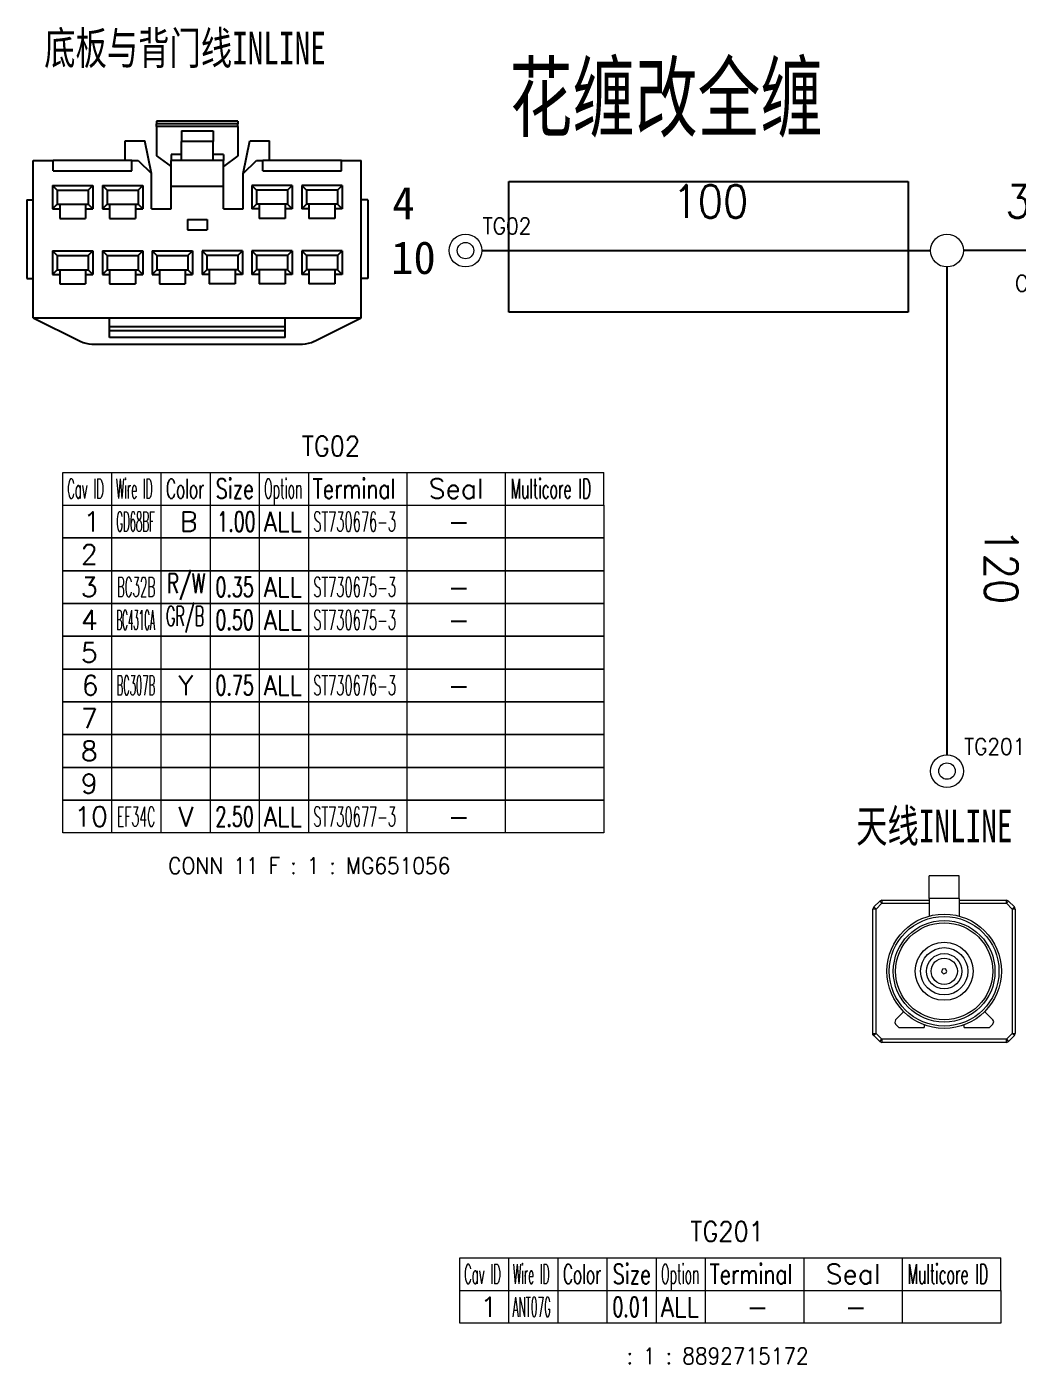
# Model space of a CAD drawing. Header units: inches. Extents: x 47316 to 59086, y 3141 to 11743.
# Drawn here: x 50541 to 50692.2, y 4892 to 5096.1 of the extents above; entities that cross this region are included whole.
import ezdxf

# ---------------------------------------------------------------- set-up
doc = ezdxf.new("R2010")
doc.units = ezdxf.units.IN
doc.header["$MEASUREMENT"] = 0
doc.layers.add('_BLACK_HOLE', color=7, linetype='Continuous')
doc.layers.add('Drawing Frame', color=7, linetype='Continuous')
doc.styles.add('MtX_FangSong_GB2312', font='')
doc.styles.add('MtX_SimSun', font='')
doc.styles.get("Standard").update_dxf_attribs({"font": ''})
doc.styles.get('MtX_FangSong_GB2312').set_extended_font_data('FangSong_GB2312')
doc.styles.get('MtX_SimSun').set_extended_font_data('SimSun')
doc.styles.get('Standard').set_extended_font_data('SimSun')
doc.linetypes.add('_VH_OTCON', pattern='A,0.0001,[7,VeSys.shx,S=0.1,R=0,X=0,Y=0],-0.4,[7,VeSys.shx,S=0.1,R=0,X=0,Y=0],-0.4,["X",Standard,S=1,R=0,X=-0.5,Y=-0.5],-0.0001,[7,VeSys.shx,S=0.1,R=0,X=0,Y=0],-0.4', length=1.2002)
doc.linetypes.add('_VH_UNTAPED', pattern='A,0.0001,[17,VeSys.shx,S=0.1,R=0,X=0,Y=0],-0.4', length=0.4001)

msp = doc.modelspace()

# ---------------------------------------------------------------- hatches: boundary and pattern name
h = msp.add_hatch(color=7)
h.dxf.hatch_style = 2
h.paths.add_polyline_path([(50669.93, 4942.64), (50670.25, 4942.02), (50670.22, 4942), (50669.91, 4942.63)])

# ---------------------------------------------------------------- linework, layer by layer
at = {"ltscale": 0.005}
for p, q in [((50560.84, 5081.67), (50560.84, 5081.27)), ((50560.84, 5080.87), (50560.84, 5081.27)), ((50573.24, 5081.67), (50573.24, 5081.27)), ((50573.24, 5080.87), (50573.24, 5081.27))]:
    msp.add_line(p, q, dxfattribs=at)
at = {"ltscale": 0.155}
for p, q in [((50573.24, 5081.67), (50560.84, 5081.67)), ((50573.24, 5081.27), (50560.84, 5081.27)), ((50573.24, 5080.87), (50560.84, 5080.87))]:
    msp.add_line(p, q, dxfattribs=at)
at = {"ltscale": 0.05625}
for p, q in [((50560.84, 5080.87), (50560.84, 5076.37)), ((50573.24, 5080.87), (50573.24, 5076.37))]:
    msp.add_line(p, q, dxfattribs=at)
at = {"ltscale": 0.02}
for p, q in [((50564.64, 5080.17), (50564.64, 5078.57)), ((50569.44, 5080.17), (50569.44, 5078.57)), ((50564.64, 5076.57), (50563.04, 5076.57)), ((50571.04, 5076.57), (50569.44, 5076.57)), ((50545.04, 5074.07), (50545.04, 5075.67)), ((50557.04, 5074.07), (50557.04, 5075.67)), ((50577.04, 5074.07), (50577.04, 5075.67)), ((50589.04, 5074.07), (50589.04, 5075.67)), ((50565.54, 5066.67), (50565.54, 5065.07)), ((50568.54, 5066.67), (50568.54, 5065.07))]:
    msp.add_line(p, q, dxfattribs=at)
at = {"ltscale": 0.060001}
for p, q in [((50564.64, 5080.17), (50569.44, 5080.17)), ((50569.44, 5078.57), (50564.64, 5078.57))]:
    msp.add_line(p, q, dxfattribs=at)
at = {"ltscale": 0.0375}
for p, q in [((50556.04, 5078.67), (50559.04, 5078.67)), ((50556.04, 5075.67), (50556.04, 5078.67)), ((50575.04, 5078.67), (50578.04, 5078.67)), ((50578.04, 5075.67), (50578.04, 5078.67)), ((50542.04, 5075.67), (50545.04, 5075.67)), ((50589.04, 5075.67), (50592.04, 5075.67)), ((50560.04, 5068.27), (50563.04, 5068.27)), ((50571.04, 5068.27), (50574.04, 5068.27)), ((50565.54, 5066.67), (50568.54, 5066.67)), ((50565.54, 5065.07), (50568.54, 5065.07))]:
    msp.add_line(p, q, dxfattribs=at)
at = {"ltscale": 0.063738}
for p, q in [((50560.04, 5073.67), (50559.04, 5078.67)), ((50574.04, 5073.67), (50575.04, 5078.67))]:
    msp.add_line(p, q, dxfattribs=at)
at = {"ltscale": 0.03625}
for p, q in [((50564.64, 5075.67), (50564.64, 5078.57)), ((50569.44, 5075.67), (50569.44, 5078.57))]:
    msp.add_line(p, q, dxfattribs=at)
at = {"ltscale": 0.034004}
for p, q in [((50560.84, 5076.37), (50563.04, 5074.77)), ((50573.24, 5076.37), (50571.04, 5074.77))]:
    msp.add_line(p, q, dxfattribs=at)
at = {"ltscale": 0.01125}
for p, q in [((50563.04, 5076.57), (50563.04, 5075.67)), ((50571.04, 5076.57), (50571.04, 5075.67))]:
    msp.add_line(p, q, dxfattribs=at)
at = {"ltscale": 0.3}
for p, q in [((50542.04, 5051.67), (50542.04, 5075.67)), ((50592.04, 5051.67), (50592.04, 5075.67))]:
    msp.add_line(p, q, dxfattribs=at)
at = {"ltscale": 0.15}
for p, q in [((50557.04, 5075.67), (50545.04, 5075.67)), ((50545.04, 5074.07), (50557.04, 5074.07)), ((50589.04, 5075.67), (50577.04, 5075.67)), ((50577.04, 5074.07), (50589.04, 5074.07)), ((50541.04, 5069.67), (50541.04, 5057.67)), ((50593.04, 5069.67), (50593.04, 5057.67))]:
    msp.add_line(p, q, dxfattribs=at)
at = {"ltscale": 0.0125}
for p, q in [((50557.04, 5075.67), (50558.04, 5075.67)), ((50576.04, 5075.67), (50577.04, 5075.67)), ((50541.04, 5069.67), (50542.04, 5069.67)), ((50593.04, 5069.67), (50592.04, 5069.67)), ((50541.04, 5057.67), (50542.04, 5057.67)), ((50593.04, 5057.67), (50592.04, 5057.67)), ((50553.64, 5048.67), (50553.64, 5049.67)), ((50580.44, 5048.67), (50580.44, 5049.67))]:
    msp.add_line(p, q, dxfattribs=at)
at = {"ltscale": 0.035355}
for p, q in [((50558.04, 5075.67), (50560.04, 5073.67)), ((50574.04, 5073.67), (50576.04, 5075.67))]:
    msp.add_line(p, q, dxfattribs=at)
at = {"ltscale": 0.05}
for p, q in [((50563.04, 5071.67), (50563.04, 5075.67)), ((50571.04, 5071.67), (50571.04, 5075.67))]:
    msp.add_line(p, q, dxfattribs=at)
at = {"ltscale": 0.1}
for p, q in [((50571.04, 5075.67), (50563.04, 5075.67)), ((50571.04, 5071.67), (50563.04, 5071.67)), ((50542.04, 5051.67), (50549.19, 5048.1)), ((50584.88, 5048.1), (50592.04, 5051.67))]:
    msp.add_line(p, q, dxfattribs=at)
for p, q in [((50544.96, 5071.87), (50551.12, 5071.87)), ((50544.96, 5071.87), (50544.96, 5068.27)), ((50544.96, 5071.87), (50545.68, 5071.15)), ((50551.12, 5071.87), (50550.4, 5071.15)), ((50551.12, 5071.87), (50551.12, 5068.27)), ((50552.56, 5071.87), (50558.72, 5071.87)), ((50552.56, 5071.87), (50552.56, 5068.27)), ((50552.56, 5071.87), (50553.28, 5071.15)), ((50558.72, 5071.87), (50558, 5071.15)), ((50558.72, 5071.87), (50558.72, 5068.27)), ((50581.51, 5071.87), (50575.36, 5071.87)), ((50575.36, 5071.87), (50575.36, 5068.27)), ((50575.36, 5071.87), (50576.08, 5071.15)), ((50581.51, 5071.87), (50580.79, 5071.15)), ((50581.51, 5071.87), (50581.51, 5068.27)), ((50589.11, 5071.87), (50582.96, 5071.87)), ((50582.96, 5071.87), (50582.96, 5068.27)), ((50582.96, 5071.87), (50583.68, 5071.15)), ((50589.11, 5071.87), (50588.39, 5071.15)), ((50589.11, 5071.87), (50589.11, 5068.27)), ((50545.68, 5071.15), (50545.68, 5068.99)), ((50545.68, 5071.15), (50550.4, 5071.15)), ((50550.4, 5071.15), (50550.4, 5068.99)), ((50553.28, 5071.15), (50553.28, 5068.99)), ((50553.28, 5071.15), (50558, 5071.15)), ((50558, 5071.15), (50558, 5068.99)), ((50580.79, 5071.15), (50576.08, 5071.15)), ((50576.08, 5071.15), (50576.08, 5068.99)), ((50580.79, 5071.15), (50580.79, 5068.99)), ((50588.39, 5071.15), (50583.68, 5071.15)), ((50583.68, 5071.15), (50583.68, 5068.99)), ((50588.39, 5071.15), (50588.39, 5068.99)), ((50544.96, 5068.27), (50545.68, 5068.99)), ((50544.96, 5068.27), (50546.07, 5068.27)), ((50545.68, 5068.99), (50550.01, 5068.99)), ((50546.07, 5068.99), (50546.07, 5066.83)), ((50550.01, 5068.99), (50550.01, 5066.83)), ((50550.01, 5068.99), (50550.4, 5068.99)), ((50550.01, 5068.27), (50551.12, 5068.27)), ((50551.12, 5068.27), (50550.4, 5068.99)), ((50552.56, 5068.27), (50553.28, 5068.99)), ((50552.56, 5068.27), (50553.67, 5068.27)), ((50553.28, 5068.99), (50557.61, 5068.99)), ((50553.67, 5068.99), (50553.67, 5066.83)), ((50557.61, 5068.99), (50557.61, 5066.83)), ((50557.61, 5068.99), (50558, 5068.99)), ((50557.61, 5068.27), (50558.72, 5068.27)), ((50558.72, 5068.27), (50558, 5068.99)), ((50575.36, 5068.27), (50576.08, 5068.99)), ((50576.47, 5068.27), (50575.36, 5068.27)), ((50576.47, 5068.99), (50576.08, 5068.99)), ((50576.47, 5068.99), (50576.47, 5066.83)), ((50580.79, 5068.99), (50576.47, 5068.99)), ((50580.41, 5068.99), (50580.41, 5066.83)), ((50581.51, 5068.27), (50580.41, 5068.27)), ((50581.51, 5068.27), (50580.79, 5068.99)), ((50582.96, 5068.27), (50583.68, 5068.99)), ((50584.06, 5068.27), (50582.96, 5068.27)), ((50584.06, 5068.99), (50583.68, 5068.99)), ((50584.06, 5068.99), (50584.06, 5066.83)), ((50588.39, 5068.99), (50584.06, 5068.99)), ((50588.01, 5068.99), (50588.01, 5066.83)), ((50589.11, 5068.27), (50588.01, 5068.27)), ((50589.11, 5068.27), (50588.39, 5068.99)), ((50546.07, 5066.83), (50550.01, 5066.83)), ((50553.67, 5066.83), (50557.61, 5066.83)), ((50580.41, 5066.83), (50576.47, 5066.83)), ((50588.01, 5066.83), (50584.06, 5066.83)), ((50544.96, 5061.87), (50551.12, 5061.87)), ((50544.96, 5061.87), (50544.96, 5058.27)), ((50544.96, 5061.87), (50545.68, 5061.15)), ((50551.12, 5061.87), (50550.4, 5061.15)), ((50551.12, 5061.87), (50551.12, 5058.27)), ((50552.56, 5061.87), (50558.72, 5061.87)), ((50552.56, 5061.87), (50552.56, 5058.27)), ((50552.56, 5061.87), (50553.28, 5061.15)), ((50558.72, 5061.87), (50558, 5061.15)), ((50558.72, 5061.87), (50558.72, 5058.27)), ((50560.16, 5061.87), (50566.32, 5061.87)), ((50560.16, 5061.87), (50560.16, 5058.27)), ((50560.16, 5061.87), (50560.88, 5061.15)), ((50566.32, 5061.87), (50565.6, 5061.15)), ((50566.32, 5061.87), (50566.32, 5058.27)), ((50573.92, 5061.87), (50567.76, 5061.87)), ((50567.76, 5061.87), (50567.76, 5058.27)), ((50567.76, 5061.87), (50568.48, 5061.15)), ((50573.92, 5061.87), (50573.2, 5061.15)), ((50573.92, 5061.87), (50573.92, 5058.27)), ((50581.51, 5061.87), (50575.36, 5061.87)), ((50575.36, 5061.87), (50575.36, 5058.27)), ((50575.36, 5061.87), (50576.08, 5061.15)), ((50581.51, 5061.87), (50580.79, 5061.15)), ((50581.51, 5061.87), (50581.51, 5058.27)), ((50589.11, 5061.87), (50582.96, 5061.87)), ((50582.96, 5061.87), (50582.96, 5058.27)), ((50582.96, 5061.87), (50583.68, 5061.15)), ((50589.11, 5061.87), (50588.39, 5061.15)), ((50589.11, 5061.87), (50589.11, 5058.27)), ((50545.68, 5061.15), (50545.68, 5058.99)), ((50545.68, 5061.15), (50550.4, 5061.15)), ((50550.4, 5061.15), (50550.4, 5058.99)), ((50553.28, 5061.15), (50553.28, 5058.99)), ((50553.28, 5061.15), (50558, 5061.15)), ((50558, 5061.15), (50558, 5058.99)), ((50560.88, 5061.15), (50560.88, 5058.99)), ((50560.88, 5061.15), (50565.6, 5061.15)), ((50565.6, 5061.15), (50565.6, 5058.99)), ((50573.2, 5061.15), (50568.48, 5061.15)), ((50568.48, 5061.15), (50568.48, 5058.99)), ((50573.2, 5061.15), (50573.2, 5058.99)), ((50580.79, 5061.15), (50576.08, 5061.15)), ((50576.08, 5061.15), (50576.08, 5058.99)), ((50580.79, 5061.15), (50580.79, 5058.99)), ((50588.39, 5061.15), (50583.68, 5061.15)), ((50583.68, 5061.15), (50583.68, 5058.99)), ((50588.39, 5061.15), (50588.39, 5058.99)), ((50544.96, 5058.27), (50545.68, 5058.99)), ((50544.96, 5058.27), (50546.07, 5058.27)), ((50545.68, 5058.99), (50550.01, 5058.99)), ((50546.07, 5058.99), (50546.07, 5056.83)), ((50550.01, 5058.99), (50550.01, 5056.83)), ((50550.01, 5058.99), (50550.4, 5058.99)), ((50550.01, 5058.27), (50551.12, 5058.27)), ((50551.12, 5058.27), (50550.4, 5058.99)), ((50552.56, 5058.27), (50553.28, 5058.99)), ((50552.56, 5058.27), (50553.67, 5058.27)), ((50553.28, 5058.99), (50557.61, 5058.99)), ((50553.67, 5058.99), (50553.67, 5056.83)), ((50557.61, 5058.99), (50557.61, 5056.83)), ((50557.61, 5058.99), (50558, 5058.99)), ((50557.61, 5058.27), (50558.72, 5058.27)), ((50558.72, 5058.27), (50558, 5058.99)), ((50560.16, 5058.27), (50560.88, 5058.99)), ((50560.16, 5058.27), (50561.27, 5058.27)), ((50560.88, 5058.99), (50565.21, 5058.99)), ((50561.27, 5058.99), (50561.27, 5056.83)), ((50565.21, 5058.99), (50565.21, 5056.83)), ((50565.21, 5058.99), (50565.6, 5058.99)), ((50565.21, 5058.27), (50566.32, 5058.27)), ((50566.32, 5058.27), (50565.6, 5058.99)), ((50567.76, 5058.27), (50568.48, 5058.99)), ((50568.87, 5058.27), (50567.76, 5058.27)), ((50568.87, 5058.99), (50568.48, 5058.99)), ((50568.87, 5058.99), (50568.87, 5056.83)), ((50573.2, 5058.99), (50568.87, 5058.99)), ((50572.81, 5058.99), (50572.81, 5056.83)), ((50573.92, 5058.27), (50572.81, 5058.27)), ((50573.92, 5058.27), (50573.2, 5058.99)), ((50575.36, 5058.27), (50576.08, 5058.99)), ((50576.47, 5058.27), (50575.36, 5058.27)), ((50576.47, 5058.99), (50576.08, 5058.99)), ((50576.47, 5058.99), (50576.47, 5056.83)), ((50580.79, 5058.99), (50576.47, 5058.99)), ((50580.41, 5058.99), (50580.41, 5056.83)), ((50581.51, 5058.27), (50580.41, 5058.27)), ((50581.51, 5058.27), (50580.79, 5058.99)), ((50582.96, 5058.27), (50583.68, 5058.99)), ((50584.06, 5058.27), (50582.96, 5058.27)), ((50584.06, 5058.99), (50583.68, 5058.99)), ((50584.06, 5058.99), (50584.06, 5056.83)), ((50588.39, 5058.99), (50584.06, 5058.99)), ((50588.01, 5058.99), (50588.01, 5056.83)), ((50589.11, 5058.27), (50588.01, 5058.27)), ((50589.11, 5058.27), (50588.39, 5058.99)), ((50546.07, 5056.83), (50550.01, 5056.83)), ((50553.67, 5056.83), (50557.61, 5056.83)), ((50561.27, 5056.83), (50565.21, 5056.83)), ((50572.81, 5056.83), (50568.87, 5056.83)), ((50580.41, 5056.83), (50576.47, 5056.83)), ((50588.01, 5056.83), (50584.06, 5056.83)), ((50542.04, 5051.67), (50592.04, 5051.67))]:
    msp.add_line(p, q)
at = {"ltscale": 0.0675}
for p, q in [((50560.04, 5068.27), (50560.04, 5073.67)), ((50574.04, 5068.27), (50574.04, 5073.67))]:
    msp.add_line(p, q, dxfattribs=at)
at = {"color": 1, "lineweight": -3}
for p, q in [((50614.53, 5072.48), (50675.43, 5072.48)), ((50614.53, 5052.54), (50614.53, 5072.48)), ((50675.43, 5072.48), (50675.43, 5052.54)), ((50675.43, 5052.54), (50614.53, 5052.54))]:
    msp.add_line(p, q, dxfattribs=at)
at = {"ltscale": 0.0425}
for p, q in [((50563.04, 5068.27), (50563.04, 5071.67)), ((50571.04, 5068.27), (50571.04, 5071.67))]:
    msp.add_line(p, q, dxfattribs=at)
at = {"ltscale": 0.0175}
for p, q in [((50553.64, 5050.27), (50553.64, 5051.67)), ((50580.44, 5050.27), (50580.44, 5051.67))]:
    msp.add_line(p, q, dxfattribs=at)
at = {"ltscale": 0.0075}
for p, q in [((50553.64, 5049.67), (50553.64, 5050.27)), ((50580.44, 5049.67), (50580.44, 5050.27))]:
    msp.add_line(p, q, dxfattribs=at)
at = {"ltscale": 0.335001}
for p, q in [((50580.44, 5050.27), (50553.64, 5050.27)), ((50580.44, 5049.67), (50553.64, 5049.67)), ((50580.44, 5048.67), (50553.64, 5048.67))]:
    msp.add_line(p, q, dxfattribs=at)
at = {"ltscale": 0.401393}
msp.add_line((50550.98, 5047.67), (50583.09, 5047.67), dxfattribs=at)
at = {"color": 7, "lineweight": 0}
for p, q in [((50678.63, 4963.07), (50678.63, 4966.56)), ((50683.18, 4966.56), (50678.63, 4966.56)), ((50683.18, 4963.07), (50683.18, 4966.56)), ((50670.2, 4961.8), (50670.05, 4961.48)), ((50671.08, 4962.7), (50670.2, 4961.8)), ((50670.2, 4961.8), (50670.53, 4961.48)), ((50671.42, 4962.37), (50670.53, 4961.48)), ((50671.42, 4962.83), (50671.08, 4962.7)), ((50671.42, 4962.37), (50671.08, 4962.7)), ((50671.42, 4962.83), (50678.63, 4962.83)), ((50671.42, 4962.83), (50671.42, 4962.37)), ((50671.42, 4962.37), (50678.63, 4962.37)), ((50683.18, 4963.07), (50678.63, 4963.07)), ((50678.63, 4963.07), (50678.63, 4960.41)), ((50683.18, 4963.07), (50683.18, 4960.41)), ((50683.18, 4962.83), (50690.39, 4962.83)), ((50683.18, 4962.37), (50690.39, 4962.37)), ((50690.39, 4962.37), (50690.39, 4962.83)), ((50690.71, 4962.7), (50690.39, 4962.83)), ((50690.71, 4962.7), (50690.39, 4962.37)), ((50691.28, 4961.48), (50690.39, 4962.37)), ((50691.61, 4961.8), (50690.71, 4962.7)), ((50691.28, 4961.48), (50691.61, 4961.8)), ((50691.74, 4961.48), (50691.61, 4961.8)), ((50670.53, 4961.48), (50670.05, 4961.48)), ((50670.05, 4942.51), (50670.05, 4961.48)), ((50670.53, 4942.51), (50670.53, 4961.48)), ((50691.28, 4961.48), (50691.28, 4942.51)), ((50691.74, 4961.48), (50691.28, 4961.48)), ((50691.74, 4961.48), (50691.74, 4942.51)), ((50680.65, 4952.31), (50680.51, 4951.9)), ((50680.51, 4951.9), (50680.81, 4951.6)), ((50681.08, 4952.35), (50680.65, 4952.31)), ((50680.81, 4951.6), (50681.21, 4951.73)), ((50681.3, 4951.99), (50681.08, 4952.35)), ((50681.21, 4951.73), (50681.3, 4951.99)), ((50673.48, 4944.57), (50674.74, 4945.83)), ((50688.32, 4944.57), (50687.07, 4945.83)), ((50673.48, 4944.57), (50673.36, 4944.15)), ((50673.36, 4944.15), (50673.48, 4943.91)), ((50673.48, 4943.91), (50673.99, 4943.39)), ((50673.99, 4943.39), (50677.84, 4943.39)), ((50677.84, 4943.83), (50677.84, 4943.39)), ((50683.96, 4943.39), (50683.96, 4943.83)), ((50683.96, 4943.39), (50687.81, 4943.39)), ((50687.81, 4943.39), (50688.32, 4943.91)), ((50688.45, 4944.33), (50688.32, 4944.57)), ((50688.32, 4943.91), (50688.45, 4944.33)), ((50670.05, 4942.51), (50670.53, 4942.51)), ((50670.05, 4942.51), (50670.2, 4942.17)), ((50670.05, 4942.31), (50670.05, 4942.51)), ((50670.05, 4942.31), (50670.2, 4942.17)), ((50670.53, 4942.51), (50670.2, 4942.17)), ((50670.2, 4942.17), (50671.08, 4941.28)), ((50670.53, 4942.51), (50671.42, 4941.61)), ((50671.08, 4941.28), (50671.42, 4941.61)), ((50671.08, 4941.28), (50671.42, 4941.14)), ((50690.39, 4941.61), (50671.42, 4941.61)), ((50671.42, 4941.61), (50671.42, 4941.14)), ((50690.39, 4941.61), (50691.28, 4942.51)), ((50690.39, 4941.61), (50690.71, 4941.28)), ((50690.39, 4941.14), (50690.39, 4941.61)), ((50690.39, 4941.14), (50690.71, 4941.28)), ((50690.71, 4941.28), (50691.61, 4942.17)), ((50691.61, 4942.17), (50691.28, 4942.51)), ((50691.28, 4942.51), (50691.74, 4942.51)), ((50691.61, 4942.17), (50691.74, 4942.51)), ((50690.39, 4941.14), (50671.42, 4941.14))]:
    msp.add_line(p, q, dxfattribs=at)
for centre, radius in [((50680.9, 4951.99), 8.72), ((50680.9, 4951.99), 8.36), ((50680.9, 4951.99), 7.75), ((50680.9, 4951.99), 7.4), ((50680.9, 4951.99), 4.43), ((50680.91, 4951.99), 3.6), ((50680.9, 4951.99), 2.69), ((50680.91, 4951.99), 2)]:
    msp.add_circle(centre, radius, dxfattribs=at)
for centre, start, end in [((50550.98, 5051.67), 243.435, 270), ((50583.09, 5051.67), 270, 296.565)]:
    msp.add_arc(centre, 4, start, end)
at = {"layer": '_BLACK_HOLE', "linetype": '_VH_OTCON', "lineweight": -3, "ltscale": 5}
for p, q in [((50610.43, 5061.92), (50678.83, 5061.92)), ((50703.92, 5061.92), (50683.83, 5061.92))]:
    msp.add_line(p, q, dxfattribs=at)
at = {"layer": '_BLACK_HOLE', "linetype": 'Continuous', "lineweight": 15}
for p, q in [((50546.53, 5028.09), (50629.03, 5028.09)), ((50546.53, 5023.09), (50546.53, 5028.09)), ((50546.53, 5023.09), (50629.03, 5023.09)), ((50607.04, 4908.3), (50689.54, 4908.3)), ((50607.04, 4903.3), (50607.04, 4908.3)), ((50607.04, 4903.3), (50689.54, 4903.3))]:
    msp.add_line(p, q, dxfattribs=at)
at = {"layer": '_BLACK_HOLE', "color": 7, "linetype": 'Continuous', "lineweight": 15}
for p, q in [((50554.03, 5023.09), (50554.03, 5028.09)), ((50561.53, 5023.09), (50561.53, 5028.09)), ((50569.03, 5023.09), (50569.03, 5028.09)), ((50576.53, 5023.09), (50576.53, 5028.09)), ((50584.03, 5023.09), (50584.03, 5028.09)), ((50599.03, 5023.09), (50599.03, 5028.09)), ((50614.03, 5023.09), (50614.03, 5028.09)), ((50629.03, 5023.09), (50629.03, 5028.09)), ((50614.54, 4903.3), (50614.54, 4908.3)), ((50622.04, 4903.3), (50622.04, 4908.3)), ((50629.54, 4903.3), (50629.54, 4908.3)), ((50637.04, 4903.3), (50637.04, 4908.3)), ((50644.54, 4903.3), (50644.54, 4908.3)), ((50659.54, 4903.3), (50659.54, 4908.3)), ((50674.54, 4903.3), (50674.54, 4908.3)), ((50689.54, 4903.3), (50689.54, 4908.3))]:
    msp.add_line(p, q, dxfattribs=at)
at = {"layer": '_BLACK_HOLE', "color": 102, "linetype": 'Continuous', "lineweight": 15}
for p, q in [((50554.03, 5018.09), (50554.03, 5023.09)), ((50561.53, 5018.09), (50561.53, 5023.09)), ((50569.03, 5018.09), (50569.03, 5023.09)), ((50576.53, 5018.09), (50576.53, 5023.09)), ((50584.03, 5018.09), (50584.03, 5023.09)), ((50599.03, 5018.09), (50599.03, 5023.09)), ((50614.03, 5018.09), (50614.03, 5023.09)), ((50554.03, 5013.09), (50554.03, 5018.09)), ((50561.53, 5013.09), (50561.53, 5018.09)), ((50569.03, 5013.09), (50569.03, 5018.09)), ((50576.53, 5013.09), (50576.53, 5018.09)), ((50584.03, 5013.09), (50584.03, 5018.09)), ((50599.03, 5013.09), (50599.03, 5018.09)), ((50614.03, 5013.09), (50614.03, 5018.09)), ((50554.03, 5008.09), (50554.03, 5013.09)), ((50561.53, 5008.09), (50561.53, 5013.09)), ((50569.03, 5008.09), (50569.03, 5013.09)), ((50576.53, 5008.09), (50576.53, 5013.09)), ((50584.03, 5008.09), (50584.03, 5013.09)), ((50599.03, 5008.09), (50599.03, 5013.09)), ((50614.03, 5008.09), (50614.03, 5013.09)), ((50554.03, 5003.09), (50554.03, 5008.09)), ((50561.53, 5003.09), (50561.53, 5008.09)), ((50569.03, 5003.09), (50569.03, 5008.09)), ((50576.53, 5003.09), (50576.53, 5008.09)), ((50584.03, 5003.09), (50584.03, 5008.09)), ((50599.03, 5003.09), (50599.03, 5008.09)), ((50614.03, 5003.09), (50614.03, 5008.09)), ((50554.03, 4998.09), (50554.03, 5003.09)), ((50561.53, 4998.09), (50561.53, 5003.09)), ((50569.03, 4998.09), (50569.03, 5003.09)), ((50576.53, 4998.09), (50576.53, 5003.09)), ((50584.03, 4998.09), (50584.03, 5003.09)), ((50599.03, 4998.09), (50599.03, 5003.09)), ((50614.03, 4998.09), (50614.03, 5003.09)), ((50554.03, 4993.09), (50554.03, 4998.09)), ((50561.53, 4993.09), (50561.53, 4998.09)), ((50569.03, 4993.09), (50569.03, 4998.09)), ((50576.53, 4993.09), (50576.53, 4998.09)), ((50584.03, 4993.09), (50584.03, 4998.09)), ((50599.03, 4993.09), (50599.03, 4998.09)), ((50614.03, 4993.09), (50614.03, 4998.09)), ((50554.03, 4988.09), (50554.03, 4993.09)), ((50561.53, 4988.09), (50561.53, 4993.09)), ((50569.03, 4988.09), (50569.03, 4993.09)), ((50576.53, 4988.09), (50576.53, 4993.09)), ((50584.03, 4988.09), (50584.03, 4993.09)), ((50599.03, 4988.09), (50599.03, 4993.09)), ((50614.03, 4988.09), (50614.03, 4993.09)), ((50554.03, 4983.09), (50554.03, 4988.09)), ((50561.53, 4983.09), (50561.53, 4988.09)), ((50569.03, 4983.09), (50569.03, 4988.09)), ((50576.53, 4983.09), (50576.53, 4988.09)), ((50584.03, 4983.09), (50584.03, 4988.09)), ((50599.03, 4983.09), (50599.03, 4988.09)), ((50614.03, 4983.09), (50614.03, 4988.09)), ((50554.03, 4978.09), (50554.03, 4983.09)), ((50561.53, 4978.09), (50561.53, 4983.09)), ((50569.03, 4978.09), (50569.03, 4983.09)), ((50576.53, 4978.09), (50576.53, 4983.09)), ((50584.03, 4978.09), (50584.03, 4983.09)), ((50599.03, 4978.09), (50599.03, 4983.09)), ((50614.03, 4978.09), (50614.03, 4983.09)), ((50554.03, 4973.09), (50554.03, 4978.09)), ((50561.53, 4973.09), (50561.53, 4978.09)), ((50569.03, 4973.09), (50569.03, 4978.09)), ((50576.53, 4973.09), (50576.53, 4978.09)), ((50584.03, 4973.09), (50584.03, 4978.09)), ((50599.03, 4973.09), (50599.03, 4978.09)), ((50614.03, 4973.09), (50614.03, 4978.09)), ((50614.54, 4898.3), (50614.54, 4903.3)), ((50622.04, 4898.3), (50622.04, 4903.3)), ((50629.54, 4898.3), (50629.54, 4903.3)), ((50637.04, 4898.3), (50637.04, 4903.3)), ((50644.54, 4898.3), (50644.54, 4903.3)), ((50659.54, 4898.3), (50659.54, 4903.3)), ((50674.54, 4898.3), (50674.54, 4903.3))]:
    msp.add_line(p, q, dxfattribs=at)
at = {"layer": '_BLACK_HOLE', "linetype": 'Continuous', "lineweight": 15}
for points in [[(50546.53, 5018.09), (50546.53, 5023.09), (50629.03, 5023.09), (50629.03, 5018.09)], [(50546.53, 5013.09), (50546.53, 5018.09), (50629.03, 5018.09), (50629.03, 5013.09)], [(50546.53, 5008.09), (50546.53, 5013.09), (50629.03, 5013.09), (50629.03, 5008.09)], [(50546.53, 5003.09), (50546.53, 5008.09), (50629.03, 5008.09), (50629.03, 5003.09)], [(50546.53, 4998.09), (50546.53, 5003.09), (50629.03, 5003.09), (50629.03, 4998.09)], [(50546.53, 4993.09), (50546.53, 4998.09), (50629.03, 4998.09), (50629.03, 4993.09)], [(50546.53, 4988.09), (50546.53, 4993.09), (50629.03, 4993.09), (50629.03, 4988.09)], [(50546.53, 4983.09), (50546.53, 4988.09), (50629.03, 4988.09), (50629.03, 4983.09)], [(50546.53, 4978.09), (50546.53, 4983.09), (50629.03, 4983.09), (50629.03, 4978.09)], [(50546.53, 4973.09), (50546.53, 4978.09), (50629.03, 4978.09), (50629.03, 4973.09)], [(50607.04, 4898.3), (50607.04, 4903.3), (50689.54, 4903.3), (50689.54, 4898.3)]]:
    msp.add_lwpolyline(points, close=True, dxfattribs=at)
for centre, radius in [((50607.93, 5061.92), 2.5), ((50681.33, 5061.92), 2.5), ((50607.93, 5061.92), 1.25), ((50681.33, 4982.52), 2.5), ((50681.33, 4982.52), 1.25)]:
    msp.add_circle(centre, radius, dxfattribs=at)
at = {"layer": 'Drawing Frame', "color": 0, "linetype": '_VH_UNTAPED', "lineweight": -3, "ltscale": 5}
msp.add_line((50681.33, 5059.42), (50681.33, 4985.02), dxfattribs=at)

# ---------------------------------------------------------------- texts
at = {"color": 1, "lineweight": -3, "style": 'MtX_SimSun', "width": 0.7}
msp.add_text('花缠改全缠', height=10, dxfattribs=at).set_placement((50614.67, 5080.32))
at = {"layer": '_BLACK_HOLE', "lineweight": -2, "style": 'MtX_SimSun', "width": 0.7}
for s, p in [('底板与背门线INLINE', (50543.7, 5090.31)), ('天线INLINE', (50667.48, 4971.66))]:
    msp.add_text(s, height=5, dxfattribs=at).set_placement(p)
at = {"layer": '_BLACK_HOLE', "color": 7, "linetype": '_VH_OTCON', "lineweight": 18, "ltscale": 5, "char_height": 5, "attachment_point": 1}
for s, insert, width in [('\\Fromans.shx;\\W0.9000000000;\\T1.0000000000;\\o\\l100', (50639.48, 5071.92), 12.8571), ('\\Fromans.shx;\\W0.9000000000;\\T1.0000000000;\\o\\l35', (50690.23, 5071.92), 8.5714)]:
    msp.add_mtext(s, dxfattribs=dict(at, insert=insert, width=width))
at = {"layer": '_BLACK_HOLE', "color": 21, "linetype": 'Continuous', "lineweight": 15, "attachment_point": 1}
for s, insert, char_height, width in [('\\Fromans.shx;\\W0.9000000000;\\T1.0000000000;\\o\\lTG02', (50610.54, 5066.92), 2.5, 8.25), ('\\Fromans.shx;\\W0.3760330579;\\T1.0000000000;\\o\\lGD68BF', (50554.69, 5022.09), 3, 6.5), ('\\Fromans.shx;\\W0.6500000000;\\T1.0000000000;\\o\\l1.00', (50570.08, 5022.09), 3, 6.5), ('\\Fromans.shx;\\W0.4851485149;\\T1.0000000000;\\o\\lST730676-3', (50584.73, 5022.09), 3, 14), ('\\Fromans.shx;\\W0.4417475728;\\T1.0000000000;\\o\\lBC32B', (50554.78, 5012.09), 3, 6.5), ('\\Fromans.shx;\\W0.6500000000;\\T1.0000000000;\\o\\l0.35', (50569.8, 5012.09), 3, 6.5), ('\\Fromans.shx;\\W0.4851485149;\\T1.0000000000;\\o\\lST730675-3', (50584.73, 5012.09), 3, 14), ('\\Fromans.shx;\\W0.3226950355;\\T1.0000000000;\\o\\lBC431CA', (50554.71, 5007.09), 3, 6.5), ('\\Fromans.shx;\\W0.6500000000;\\T1.0000000000;\\o\\l0.50', (50569.8, 5007.09), 3, 6.5), ('\\Fromans.shx;\\W0.4851485149;\\T1.0000000000;\\o\\lST730675-3', (50584.73, 5007.09), 3, 14), ('\\Fromans.shx;\\W0.3699186992;\\T1.0000000000;\\o\\lBC307B', (50554.74, 4997.09), 3, 6.5), ('\\Fromans.shx;\\W0.6500000000;\\T1.0000000000;\\o\\l0.75', (50569.8, 4997.09), 3, 6.5), ('\\Fromans.shx;\\W0.4851485149;\\T1.0000000000;\\o\\lST730676-3', (50584.73, 4997.09), 3, 14), ('\\Fromans.shx;\\W0.9000000000;\\T1.0000000000;\\o\\lTG201', (50683.93, 4987.52), 2.5, 10.3929), ('\\Fromans.shx;\\W0.4642857143;\\T1.0000000000;\\o\\lEF34C', (50554.79, 4977.09), 3, 6.5), ('\\Fromans.shx;\\W0.6500000000;\\T1.0000000000;\\o\\l2.50', (50569.8, 4977.09), 3, 6.5), ('\\Fromans.shx;\\W0.4851485149;\\T1.0000000000;\\o\\lST730677-3', (50584.73, 4977.09), 3, 14), ('\\Fromans.shx;\\W0.3888888889;\\T1.0000000000;\\o\\lANT07G', (50615.1, 4902.3), 3, 6.5), ('\\Fromans.shx;\\W0.6500000000;\\T1.0000000000;\\o\\l0.01', (50630.32, 4902.3), 3, 6.5), ('\\Fromans.shx;\\W1.0000000000;\\T1.0000000000;\\o\\l-', (50650.76, 4902.3), 3, 3.7143)]:
    msp.add_mtext(s, dxfattribs=dict(at, insert=insert, char_height=char_height, width=width))
at = {"layer": '_BLACK_HOLE', "color": 42, "linetype": 'Continuous', "lineweight": 15, "char_height": 2.5, "attachment_point": 1}
for s, insert, width in [('\\Fromans.shx;\\W0.9000000000;\\T1.0000000000;\\o\\lClip : 1 : HDY11', (50691.69, 5058.17), 30.1071), ('\\Fromans.shx;\\W0.9000000000;\\T1.0000000000;\\o\\lCONN 11 F : 1 : MG651056', (50562.6, 4969.34), 51), ('\\Fromans.shx;\\W0.9000000000;\\T1.0000000000;\\o\\l : 1 : 8892715172', (50630.94, 4894.55), 34.7143)]:
    msp.add_mtext(s, dxfattribs=dict(at, insert=insert, width=width))
at = {"layer": '_BLACK_HOLE', "color": 6, "linetype": 'Continuous', "lineweight": 20, "char_height": 3, "attachment_point": 1}
for s, insert, width in [('\\Fromans.shx;\\W0.9000000000;\\T1.0000000000;\\o\\lTG02', (50582.95, 5033.59), 9.9), ('\\Fromans.shx;\\W0.9000000000;\\T1.0000000000;\\o\\lTG201', (50642.19, 4913.8), 12.4714)]:
    msp.add_mtext(s, dxfattribs=dict(at, insert=insert, width=width))
at = {"layer": '_BLACK_HOLE', "color": 7, "linetype": 'Continuous', "lineweight": 15, "char_height": 3, "attachment_point": 1}
for s, insert, width in [('\\Fromans.shx;\\W0.4292452830;\\T1.0000000000;\\o\\lCav ID', (50547.21, 5027.09), 6.5), ('\\Fromans.shx;\\W0.4026548673;\\T1.0000000000;\\o\\lWire ID', (50554.64, 5027.09), 6.5), ('\\Fromans.shx;\\W0.5687500000;\\T1.0000000000;\\o\\lColor', (50562.27, 5027.09), 6.5), ('\\Fromans.shx;\\W0.7222222222;\\T1.0000000000;\\o\\lSize', (50569.83, 5027.09), 6.5), ('\\Fromans.shx;\\W0.4595959596;\\T1.0000000000;\\o\\lOption', (50577.22, 5027.09), 6.5), ('\\Fromans.shx;\\W0.7480916031;\\T1.0000000000;\\o\\lTerminal', (50584.63, 5027.09), 14), ('\\Fromans.shx;\\W1.0000000000;\\T1.0000000000;\\o\\lSeal', (50602.31, 5027.09), 9.2857), ('\\Fromans.shx;\\W0.5185185185;\\T1.0000000000;\\o\\lMulticore ID', (50614.82, 5027.09), 14), ('\\Fromans.shx;\\W1.0000000000;\\T1.0000000000;\\o\\l1', (50549.7, 5022.09), 2.8571), ('\\Fromans.shx;\\W1.0000000000;\\T1.0000000000;\\o\\l2', (50549.28, 5017.09), 2.8571), ('\\Fromans.shx;\\W1.0000000000;\\T1.0000000000;\\o\\l3', (50549.28, 5012.09), 2.8571), ('\\Fromans.shx;\\W1.0000000000;\\T1.0000000000;\\o\\l4', (50549.28, 5007.09), 2.8571), ('\\Fromans.shx;\\W1.0000000000;\\T1.0000000000;\\o\\l5', (50549.28, 5002.09), 2.8571), ('\\Fromans.shx;\\W1.0000000000;\\T1.0000000000;\\o\\l6', (50549.42, 4997.09), 2.8571), ('\\Fromans.shx;\\W1.0000000000;\\T1.0000000000;\\o\\l7', (50549.28, 4992.09), 2.8571), ('\\Fromans.shx;\\W1.0000000000;\\T1.0000000000;\\o\\l8', (50549.28, 4987.09), 2.8571), ('\\Fromans.shx;\\W1.0000000000;\\T1.0000000000;\\o\\l9', (50549.28, 4982.09), 2.8571), ('\\Fromans.shx;\\W1.0000000000;\\T1.0000000000;\\o\\l10', (50548.28, 4977.09), 5.7143), ('\\Fromans.shx;\\W0.4292452830;\\T1.0000000000;\\o\\lCav ID', (50607.73, 4907.3), 6.5), ('\\Fromans.shx;\\W0.4026548673;\\T1.0000000000;\\o\\lWire ID', (50615.16, 4907.3), 6.5), ('\\Fromans.shx;\\W0.5687500000;\\T1.0000000000;\\o\\lColor', (50622.79, 4907.3), 6.5), ('\\Fromans.shx;\\W0.7222222222;\\T1.0000000000;\\o\\lSize', (50630.35, 4907.3), 6.5), ('\\Fromans.shx;\\W0.4595959596;\\T1.0000000000;\\o\\lOption', (50637.74, 4907.3), 6.5), ('\\Fromans.shx;\\W0.7480916031;\\T1.0000000000;\\o\\lTerminal', (50645.15, 4907.3), 14), ('\\Fromans.shx;\\W1.0000000000;\\T1.0000000000;\\o\\lSeal', (50662.83, 4907.3), 9.2857), ('\\Fromans.shx;\\W0.5185185185;\\T1.0000000000;\\o\\lMulticore ID', (50675.34, 4907.3), 14), ('\\Fromans.shx;\\W1.0000000000;\\T1.0000000000;\\o\\l1', (50610.22, 4902.3), 2.8571)]:
    msp.add_mtext(s, dxfattribs=dict(at, insert=insert, width=width))
at = {"layer": '_BLACK_HOLE', "color": 140, "linetype": 'Continuous', "lineweight": 15, "char_height": 3, "attachment_point": 1}
for s, insert, width in [('\\Fromans.shx;\\W1.0000000000;\\T1.0000000000;\\o\\lB', (50564.35, 5022.09), 3), ('\\Fromans.shx;\\W0.8750000000;\\T1.0000000000;\\o\\lALL', (50577.15, 5022.09), 6.5), ('\\Fromans.shx;\\W1.0000000000;\\T1.0000000000;\\o\\l-', (50605.24, 5022.09), 3.7143), ('\\Fromans.shx;\\W0.6791044776;\\T1.0000000000;\\o\\lR/W', (50562.41, 5012.66), 6.5), ('\\Fromans.shx;\\W0.8750000000;\\T1.0000000000;\\o\\lALL', (50577.15, 5012.09), 6.5), ('\\Fromans.shx;\\W1.0000000000;\\T1.0000000000;\\o\\l-', (50605.24, 5012.09), 3.7143), ('\\Fromans.shx;\\W0.5352941176;\\T1.0000000000;\\o\\lGR/B', (50562.25, 5007.66), 6.5), ('\\Fromans.shx;\\W0.8750000000;\\T1.0000000000;\\o\\lALL', (50577.15, 5007.09), 6.5), ('\\Fromans.shx;\\W1.0000000000;\\T1.0000000000;\\o\\l-', (50605.24, 5007.09), 3.7143), ('\\Fromans.shx;\\W1.0000000000;\\T1.0000000000;\\o\\lY', (50564.13, 4997.09), 2.5714), ('\\Fromans.shx;\\W0.8750000000;\\T1.0000000000;\\o\\lALL', (50577.15, 4997.09), 6.5), ('\\Fromans.shx;\\W1.0000000000;\\T1.0000000000;\\o\\l-', (50605.24, 4997.09), 3.7143), ('\\Fromans.shx;\\W1.0000000000;\\T1.0000000000;\\o\\lV', (50564.13, 4977.09), 2.5714), ('\\Fromans.shx;\\W0.8750000000;\\T1.0000000000;\\o\\lALL', (50577.15, 4977.09), 6.5), ('\\Fromans.shx;\\W1.0000000000;\\T1.0000000000;\\o\\l-', (50605.24, 4977.09), 3.7143), ('\\Fromans.shx;\\W0.8750000000;\\T1.0000000000;\\o\\lALL', (50637.67, 4902.3), 6.5), ('\\Fromans.shx;\\W1.0000000000;\\T1.0000000000;\\o\\l-', (50665.76, 4902.3), 3.7143)]:
    msp.add_mtext(s, dxfattribs=dict(at, insert=insert, width=width))
at = {"layer": 'Drawing Frame', "style": 'MtX_FangSong_GB2312'}
for s, p in [('4', (50596.78, 5066.68)), ('10', (50596.59, 5058.35))]:
    msp.add_text(s, height=5, dxfattribs=at).set_placement(p)
at = {"layer": 'Drawing Frame', "color": 7, "linetype": '_VH_UNTAPED', "lineweight": 18, "ltscale": 5, "insert": (50692.1, 5019.54), "char_height": 5, "width": 12.8571, "attachment_point": 1, "rotation": 270}
msp.add_mtext('\\Fromans.shx;\\W0.9000000000;\\T1.0000000000;\\o\\l120', dxfattribs=at)

doc.saveas('drawing.dxf')
